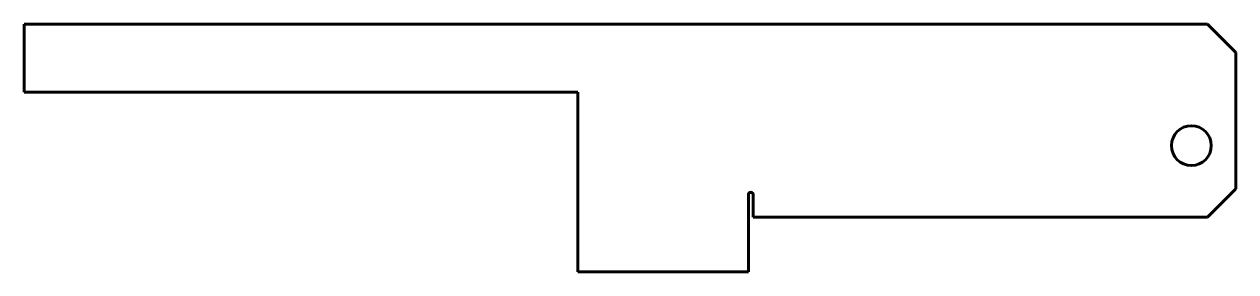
# Model space of a CAD drawing. Header units: millimetres. Extents: x 0 to 106, y 0 to 22.
import ezdxf

# ---------------------------------------------------------------- set-up
doc = ezdxf.new("R2010")
doc.units = ezdxf.units.MM
doc.linetypes.add('K5LT32768', pattern=[0])

msp = doc.modelspace()

# ---------------------------------------------------------------- linework, layer by layer
at = {"color": 5, "linetype": 'K5LT32768', "lineweight": 60, "true_color": 0x0000ff}
for p, q in [((0, 21.81), (103.93, 21.81)), ((0, 15.81), (0, 21.81)), ((106.43, 19.31), (103.93, 21.81)), ((106.43, 7.31), (106.43, 19.31)), ((48.62, 15.81), (0, 15.81)), ((48.62, 0), (48.62, 15.81)), ((63.62, 6.81), (63.62, 0)), ((64.02, 4.81), (64.02, 6.81)), ((103.93, 4.81), (106.43, 7.31)), ((64.02, 4.81), (103.93, 4.81)), ((63.62, 0), (48.62, 0))]:
    msp.add_line(p, q, dxfattribs=at)
msp.add_circle((102.53, 11.11), 1.75, dxfattribs=at)
msp.add_arc((63.82, 6.81), 0.2, 0, 180, dxfattribs=at)

doc.saveas('drawing.dxf')
